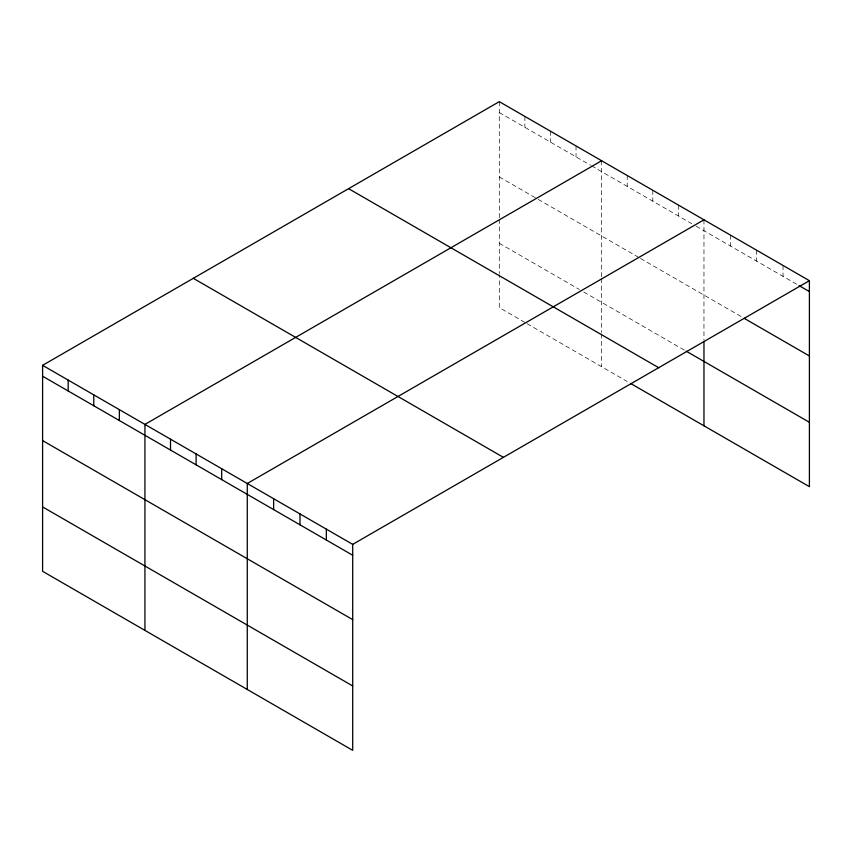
<?xml version="1.0" encoding="UTF-8"?>
<svg xmlns="http://www.w3.org/2000/svg" width="852" height="852" viewBox="0 0 852 852"><rect width="100%" height="100%" fill="white"/><g stroke="black" fill="none" stroke-linecap="round" stroke-linejoin="round"><path stroke-width="0.64" stroke-dasharray="4.26 3.19" d="M499.293 112.539L590.5 165.203M591.618 165.842L691.728 223.65M696.18 226.217L797.941 284.962M499.293 176.928L537.111 198.761M538.219 199.4L639.447 257.847M640.555 258.486L742.933 317.583M499.293 243.257L579.381 289.499M583.833 292.066L685.051 350.502M524.875 322.407L499.293 307.636L499.293 274.791M527.1 323.696L627.21 381.494M783.041 265.473L783.041 276.368M756.683 250.254L756.683 261.149M730.324 235.045L730.324 245.93M703.965 219.827L703.965 340.193M678.373 205.055L678.373 215.939M652.792 190.284L652.792 201.168M627.21 175.512L627.21 186.396M601.629 160.74L601.629 277.134M601.629 278.455L601.629 332.557M601.629 333.877L601.629 366.722M576.037 145.969L576.037 156.853M550.456 131.197L550.456 142.082M524.875 116.426L524.875 127.31M499.293 101.654L499.293 218.048M499.293 219.379L499.293 273.471"/><path stroke-width="1.28" d="M42.6 365.327L352.707 544.364L352.707 750.346L42.6 571.309L42.6 365.327L499.293 101.654L809.4 280.691L809.4 486.673L630.544 383.421M601.629 160.74L144.936 424.402L144.936 630.384M703.965 219.827L247.272 483.489L247.272 689.47M352.707 544.364L809.4 280.691M799.08 285.633L809.4 291.586M744.073 318.254L809.4 355.966M686.169 351.152L809.4 422.294M348.585 188.665L658.692 367.702M193.308 278.316L503.415 457.354M42.6 376.211L352.707 555.248M42.6 440.59L352.707 619.628M42.6 506.919L352.707 685.966M703.965 341.524L703.965 425.808M326.348 529.145L326.348 540.03M299.989 513.926L299.989 524.811M273.63 498.708L273.63 509.592M221.69 468.717L221.69 479.601M196.109 453.946L196.109 464.841M170.517 439.174L170.517 450.069M119.355 409.631L119.355 420.526M93.773 394.859L93.773 405.754M68.181 380.098L68.181 390.983"/></g></svg>
